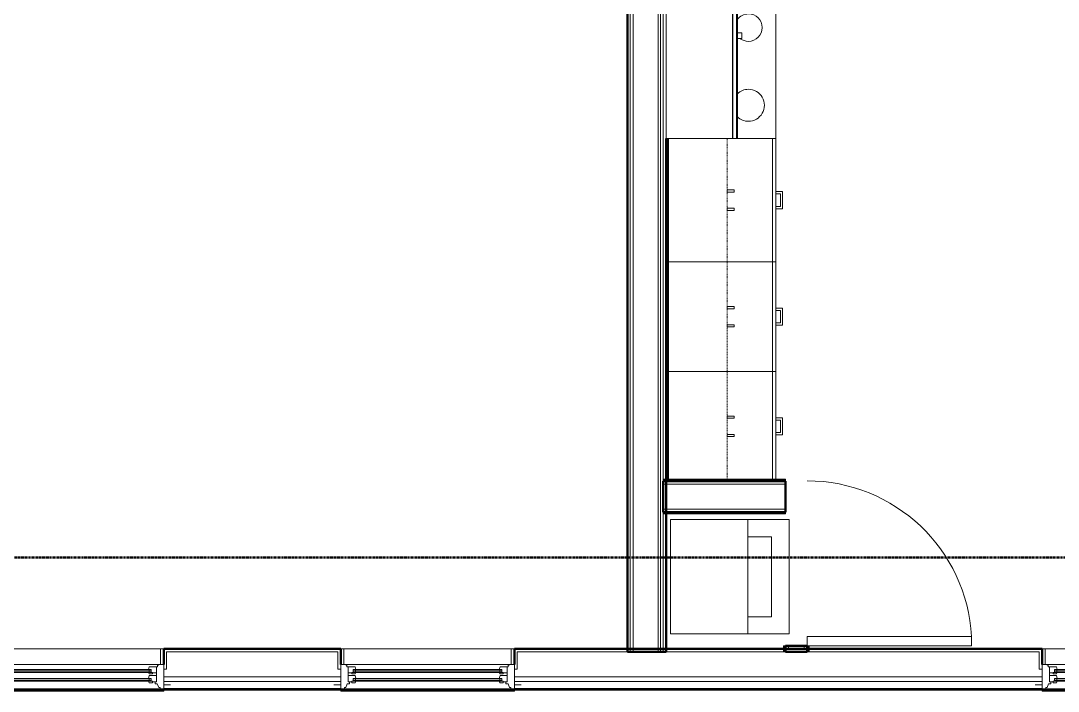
# Model space of a CAD drawing. Header units: inches. Extents: x -4218 to -1830, y 9767 to 12426.
# Drawn here: x -3475.8 to -3248.6, y 9979.8 to 10126.5 of the extents above; entities that cross this region are included whole.
import ezdxf

# ---------------------------------------------------------------- set-up
doc = ezdxf.new("R2010")
doc.units = ezdxf.units.IN
doc.header["$MEASUREMENT"] = 0
doc.linetypes.add('Dash', pattern=[0.25, 0.125, -0.125])
doc.linetypes.add('Dash 1_16_', pattern=[0.125, 0.0625, -0.0625])
for name, color, linetype, lineweight in [('0-1', 7, 'Continuous', 5), ('0-2', 253, 'Continuous', 9), ('A-DOOR-1', 7, 'Continuous', 9), ('A-DOOR-2', 50, 'Continuous', 20), ('A-GLAZ-1', 151, 'Continuous', 9), ('A-GLAZ-2', 151, 'Continuous', 20), ('A-WALL', 113, 'Continuous', 13), ('A-WALL-1', 250, 'Continuous', 50), ('A-WALL-2', 10, 'Continuous', 13), ('A-WALL-3', 254, 'Continuous', 9), ('A-WALL-4', 253, 'Continuous', 9), ('A-WALL-5', 252, 'Continuous', 9), ('A-WALL-6', 7, 'Continuous', 9), ('A-WALL-8', 113, 'Continuous', 9), ('A-WALL-9', 113, 'Continuous', 50), ('C-PROP-LINE-1', 91, 'Dash 1_16_', 50), ('I-WALL-1', 250, 'Continuous', 50), ('I-WALL-2', 254, 'Continuous', 9), ('I-WALL-3', 253, 'Continuous', 9), ('I-WALL-4', 252, 'Continuous', 9), ('P-SANR-FIXT-1', 7, 'Continuous', 9), ('Q-CASE-1', 252, 'Continuous', 9), ('Q-CASE-2', 7, 'Continuous', 9), ('Q-CASE-3', 253, 'Continuous', 9), ('Q-CASE-4', 7, 'Dash', 9), ('Q-CASE-5', 254, 'Continuous', 9), ('Q-SPCQ-1', 7, 'Continuous', 9)]:
    doc.layers.add(name, color=color, linetype=linetype, lineweight=lineweight)

# ---------------------------------------------------------------- blocks, each defined once
blk = doc.blocks.new('Range - 24_ x 30_-V125-BACKGROUND - 3RD FLOOR')
at = {"layer": 'Q-SPCQ-1'}
blk.add_line((29.12, 22), (30, 22), dxfattribs=at)
for centre, radius, start, end in [((6.5, 6), 3.5, 81.0228, 98.9772), ((6.5, 6), 3.5, 136.4272, 180), ((6.5, 6), 3.5, 360, 43.6191), ((23.5, 6), 3, 143.9133, 180), ((23.5, 6), 3, 360, 53.8773), ((6.5, 6), 3.5, 180, 0), ((23.5, 6), 3, 180, 360)]:
    blk.add_arc(centre, radius, start, end, dxfattribs=at)
blk = doc.blocks.new('Basic Wall _ INT - W4BØF - _5_8 GYP - 2X4 WOOD_BATT_ - 5_8 GYP_ - ___-3182859-BACKGROUND - 3RD FLOOR')
at = {"layer": 'A-WALL-3'}
for p, q in [((-3308.76, 9988.44), (-3308.7, 9988.44)), ((-3308.7, 9988.44), (-3308.55, 9988.44)), ((-3308.55, 9988.44), (-3308.49, 9988.44)), ((-3308.47, 9988.44), (-3308.47, 9988.44)), ((-3308.37, 9988.44), (-3308.35, 9988.44))]:
    blk.add_line(p, q, dxfattribs=at)
at = {"layer": 'A-WALL-4'}
for p, q in [((-3308.64, 9988.44), (-3308.76, 9988.44)), ((-3308.7, 9989.06), (-3308.7, 9988.44)), ((-3308.47, 9988.44), (-3308.64, 9988.44)), ((-3308.47, 9989.78), (-3308.47, 9989.78)), ((-3308.43, 9988.44), (-3308.47, 9988.44)), ((-3308.39, 9988.44), (-3308.43, 9988.44)), ((-3308.35, 9988.44), (-3308.39, 9988.44)), ((-3308.35, 9988.44), (-3308.35, 9989.06))]:
    blk.add_line(p, q, dxfattribs=at)
at = {"layer": 'A-WALL-5'}
for p, q in [((-3308.7, 9989.78), (-3308.76, 9989.78)), ((-3308.76, 9989.06), (-3308.76, 9988.44)), ((-3308.55, 9989.78), (-3308.7, 9989.78)), ((-3308.7, 9989.78), (-3308.7, 9989.06)), ((-3308.49, 9989.78), (-3308.55, 9989.78)), ((-3308.47, 9989.06), (-3308.47, 9988.44)), ((-3308.35, 9989.78), (-3308.37, 9989.78)), ((-3308.35, 9989.06), (-3308.35, 9989.78))]:
    blk.add_line(p, q, dxfattribs=at)
at = {"layer": 'A-WALL-6'}
for p, q in [((-3308.76, 9989.78), (-3308.47, 9989.78)), ((-3308.76, 9989.78), (-3308.76, 9989.06)), ((-3308.47, 9989.78), (-3308.47, 9989.06)), ((-3308.47, 9989.78), (-3308.39, 9989.78)), ((-3308.39, 9989.78), (-3308.35, 9989.78))]:
    blk.add_line(p, q, dxfattribs=at)
blk = doc.blocks.new('Basic Wall _ INT - W4BØF - _5_8 GYP - 2X4 WOOD_BATT_ - 5_8 GYP_ - ___-3182860-BACKGROUND - 3RD FLOOR')
at = {"layer": 'A-WALL-3'}
for p, q in [((-3303.6, 9988.44), (-3303.57, 9988.44)), ((-3303.47, 9988.44), (-3303.48, 9988.44)), ((-3303.46, 9988.44), (-3303.4, 9988.44)), ((-3303.39, 9988.44), (-3303.25, 9988.44)), ((-3303.25, 9988.44), (-3303.18, 9988.44))]:
    blk.add_line(p, q, dxfattribs=at)
at = {"layer": 'A-WALL-4'}
for p, q in [((-3303.6, 9988.44), (-3303.6, 9989.06)), ((-3303.55, 9988.44), (-3303.6, 9988.44)), ((-3303.48, 9988.44), (-3303.55, 9988.44)), ((-3303.18, 9988.44), (-3303.47, 9988.44)), ((-3303.25, 9989.06), (-3303.25, 9988.44))]:
    blk.add_line(p, q, dxfattribs=at)
at = {"layer": 'A-WALL-5'}
for p, q in [((-3303.57, 9989.78), (-3303.6, 9989.78)), ((-3303.6, 9989.06), (-3303.6, 9989.78)), ((-3303.48, 9989.78), (-3303.47, 9989.78)), ((-3303.47, 9988.44), (-3303.47, 9989.06)), ((-3303.4, 9989.78), (-3303.46, 9989.78)), ((-3303.25, 9989.78), (-3303.39, 9989.78)), ((-3303.18, 9989.78), (-3303.25, 9989.78)), ((-3303.25, 9989.78), (-3303.25, 9989.08)), ((-3303.18, 9989.06), (-3303.18, 9988.44))]:
    blk.add_line(p, q, dxfattribs=at)
at = {"layer": 'A-WALL-6'}
for p, q in [((-3303.6, 9989.78), (-3303.55, 9989.78)), ((-3303.55, 9989.78), (-3303.48, 9989.78)), ((-3303.47, 9989.06), (-3303.47, 9989.78)), ((-3303.47, 9989.78), (-3303.18, 9989.78)), ((-3303.18, 9989.78), (-3303.18, 9989.06))]:
    blk.add_line(p, q, dxfattribs=at)
blk = doc.blocks.new('Basic Wall _ INT - W6BØF - _5_8 GYP - 2X6 WOOD_BATT_ - 5_8 GYP_ - ___-3182916-BACKGROUND - 3RD FLOOR')
at = {"layer": 'A-WALL-3'}
for p, q in [((-3335.1, 10026.19), (-3335.1, 10026.13)), ((-3335.1, 10026.13), (-3335.1, 10025.98)), ((-3335.1, 10025.98), (-3335.1, 10025.92)), ((-3335.1, 10025.8), (-3335.1, 10025.78)), ((-3334.47, 10026.13), (-3334.1, 10026.13)), ((-3334.1, 10025.78), (-3334.47, 10025.78))]:
    blk.add_line(p, q, dxfattribs=at)
at = {"layer": 'A-WALL-4'}
for p, q in [((-3335.1, 10025.9), (-3335.1, 10026.19)), ((-3335.1, 10026.13), (-3334.47, 10026.13)), ((-3335.1, 10025.89), (-3335.1, 10025.9)), ((-3335.1, 10025.84), (-3335.1, 10025.89)), ((-3335.1, 10025.82), (-3335.1, 10025.84)), ((-3335.1, 10025.78), (-3335.1, 10025.82)), ((-3334.47, 10025.78), (-3335.1, 10025.78)), ((-3334.47, 10026.19), (-3334.1, 10026.19)), ((-3334.1, 10025.9), (-3334.45, 10025.9)), ((-3334.1, 10026.13), (-3310.47, 10026.13)), ((-3310.47, 10025.78), (-3334.1, 10025.78))]:
    blk.add_line(p, q, dxfattribs=at)
at = {"layer": 'A-WALL-5'}
for p, q in [((-3335.1, 10026.19), (-3334.47, 10026.19)), ((-3334.47, 10025.9), (-3335.1, 10025.9)), ((-3334.1, 10026.19), (-3310.47, 10026.19)), ((-3310.47, 10025.9), (-3334.1, 10025.9)), ((-3310.47, 10026.13), (-3308.35, 10026.13)), ((-3308.35, 10025.78), (-3310.47, 10025.78)), ((-3308.35, 10026.13), (-3308.35, 10026.19)), ((-3308.35, 10025.98), (-3308.35, 10026.13)), ((-3308.35, 10025.92), (-3308.35, 10025.98)), ((-3308.35, 10025.78), (-3308.35, 10025.8))]:
    blk.add_line(p, q, dxfattribs=at)
at = {"layer": 'A-WALL-6'}
for p, q in [((-3310.47, 10026.19), (-3308.35, 10026.19)), ((-3308.35, 10025.9), (-3310.47, 10025.9)), ((-3308.35, 10026.19), (-3308.35, 10025.9)), ((-3308.35, 10025.9), (-3308.35, 10025.82)), ((-3308.35, 10025.82), (-3308.35, 10025.78))]:
    blk.add_line(p, q, dxfattribs=at)
blk = doc.blocks.new('Basic Wall _ INT - W6BØF - _5_8 GYP - 2X6 WOOD_BATT_ - 5_8 GYP_ - ___-3182915-BACKGROUND - 3RD FLOOR')
at = {"layer": 'A-WALL-3'}
for p, q in [((-3335.1, 10019.03), (-3335.1, 10019)), ((-3335.1, 10018.89), (-3335.1, 10018.82)), ((-3335.1, 10018.82), (-3335.1, 10018.68)), ((-3335.1, 10018.68), (-3335.1, 10018.61))]:
    blk.add_line(p, q, dxfattribs=at)
at = {"layer": 'A-WALL-4'}
for p, q in [((-3335.1, 10018.98), (-3335.1, 10019.03)), ((-3334.47, 10019.03), (-3335.1, 10019.03)), ((-3335.1, 10018.96), (-3335.1, 10018.98)), ((-3335.1, 10018.93), (-3335.1, 10018.96)), ((-3335.1, 10018.91), (-3335.1, 10018.93)), ((-3335.1, 10018.9), (-3335.1, 10018.91)), ((-3335.1, 10018.88), (-3335.1, 10018.9)), ((-3335.1, 10018.9), (-3335.1, 10018.9)), ((-3335.1, 10018.73), (-3335.1, 10018.88)), ((-3335.1, 10018.61), (-3335.1, 10018.73)), ((-3335.1, 10018.68), (-3334.47, 10018.68))]:
    blk.add_line(p, q, dxfattribs=at)
at = {"layer": 'A-WALL-5'}
for p, q in [((-3335.1, 10018.9), (-3334.47, 10018.9)), ((-3335.1, 10018.61), (-3334.47, 10018.61)), ((-3308.35, 10019.03), (-3334.47, 10019.03)), ((-3334.47, 10018.68), (-3308.35, 10018.68)), ((-3308.35, 10019), (-3308.35, 10019.03)), ((-3308.35, 10018.82), (-3308.35, 10018.89)), ((-3308.35, 10018.68), (-3308.35, 10018.82)), ((-3308.35, 10018.61), (-3308.35, 10018.68))]:
    blk.add_line(p, q, dxfattribs=at)
at = {"layer": 'A-WALL-6'}
for p, q in [((-3334.47, 10018.9), (-3308.35, 10018.9)), ((-3334.47, 10018.61), (-3308.35, 10018.61)), ((-3308.35, 10019.03), (-3308.35, 10018.98)), ((-3308.35, 10018.98), (-3308.35, 10018.9)), ((-3308.35, 10018.9), (-3308.35, 10018.61))]:
    blk.add_line(p, q, dxfattribs=at)
blk = doc.blocks.new('SWING - SINGLE - FLUSH - 36_ x 80_ - OFFSET PIVOT DOOR AT MAGIC PAK AND WASHER_DRYER-3199414-BACKGROUND - 3RD FLOOR')
at = {"layer": 'A-DOOR-1'}
blk.add_arc((18, 2.37), 36.07, 93.1789, 180, dxfattribs=at)
at = {"layer": 'A-DOOR-2'}
for p, q in [((16, 2.37), (16, 38.39)), ((18, 38.39), (16, 38.39)), ((18, 2.37), (18, 38.39)), ((18, 2.37), (16, 2.37))]:
    blk.add_line(p, q, dxfattribs=at)
blk = doc.blocks.new('Stacked Washer and Dryer - 26_x25_ - Private-1352637-BACKGROUND - 3RD FLOOR')
at = {"layer": 'P-SANR-FIXT-1'}
for p, q in [((0, 12.5), (26, 12.5)), ((0, 12.5), (0, -12.5)), ((16.90625, 12.5), (16.90625, -12.5)), ((26, 12.5), (26, -12.5)), ((16.90625, 8.75), (22.09375, 8.75)), ((22.09375, 8.75), (22.09375, -8.75)), ((22.09375, -8.75), (16.90625, -8.75)), ((26, -12.5), (0, -12.5))]:
    blk.add_line(p, q, dxfattribs=at)
blk = doc.blocks.new('30quot_MicrowaveVent_11166 - 70cm miele oven-2322118-BACKGROUND - 3RD FLOOR')
at = {"layer": 'Q-CASE-2'}
for p, q in [((-14.2, -14.49), (-14.2, 0)), ((15.68, 0), (-14.2, 0)), ((15.68, 0), (15.68, -14.49)), ((15.68, -14.49), (-14.2, -14.49)), ((-14.2, -14.61), (15.68, -14.61)), ((-14.2, -15.39), (-14.2, -14.61)), ((-14.2, -15.6), (-14.2, -15.39)), ((-14.2, -15.39), (15.68, -15.39)), ((-14.2, -15.6), (15.68, -15.6)), ((7.69, -16.55), (7.69, -15.63)), ((8.88, -15.63), (8.88, -16.55)), ((15.68, -14.61), (15.68, -15.39)), ((15.68, -15.39), (15.68, -15.6)), ((7.69, -16.6), (8.88, -16.6))]:
    blk.add_line(p, q, dxfattribs=at)
blk = doc.blocks.new('Base Cabinet 3 Drawer 230 - Base Cabinet 3 Drawer 230 27_-V127-BACKGROUND - 3RD FLOOR')
at = {"layer": 'Q-CASE-1'}
for p, q in [((-12.76, -23.25), (-12.76, -0.38)), ((14.24, -14.49), (14.24, -14.61)), ((14.24, -15.6), (14.24, -23.25)), ((-12.76, -23.25), (-12.76, -24)), ((14.24, -23.25), (-12.76, -23.25)), ((-12.76, -24), (14.24, -24)), ((-1.14, -24), (-0.64, -24)), ((2.61, -24), (2.11, -24)), ((14.24, -24), (14.24, -23.25))]:
    blk.add_line(p, q, dxfattribs=at)
at = {"layer": 'Q-CASE-2'}
for p, q in [((-1.14, -24), (-1.14, -25.5)), ((-0.64, -25), (-0.64, -24)), ((2.11, -24), (2.11, -25)), ((2.61, -25.5), (2.61, -24)), ((-1.14, -25.5), (2.61, -25.5)), ((2.11, -25), (-0.64, -25))]:
    blk.add_line(p, q, dxfattribs=at)
at = {"layer": 'Q-CASE-3'}
for p, q in [((-12.76, -0.38), (-12.76, 0)), ((-1.14, -24), (-0.64, -24)), ((2.61, -24), (2.11, -24))]:
    blk.add_line(p, q, dxfattribs=at)
at = {"layer": 'Q-CASE-5'}
for p, q in [((-12.76, 0), (14.24, 0)), ((-1.14, -24), (-0.64, -24)), ((2.61, -24), (2.11, -24))]:
    blk.add_line(p, q, dxfattribs=at)
blk = doc.blocks.new('Base Cabinet 3 Drawer 230 - Base Cabinet 3 Drawer 230 24_-V128-BACKGROUND - 3RD FLOOR')
at = {"layer": 'Q-CASE-1'}
for p, q in [((-11.26, -23.25), (-11.26, -0.38)), ((12.74, -0.38), (12.74, -23.25)), ((-11.26, -23.25), (-11.26, -24)), ((12.74, -23.25), (-11.26, -23.25)), ((-11.26, -24), (12.74, -24)), ((-1.14, -24), (-0.64, -24)), ((2.61, -24), (2.11, -24)), ((12.74, -24), (12.74, -23.25))]:
    blk.add_line(p, q, dxfattribs=at)
at = {"layer": 'Q-CASE-2'}
for p, q in [((-1.14, -24), (-1.14, -25.5)), ((-0.64, -25), (-0.64, -24)), ((2.11, -24), (2.11, -25)), ((2.61, -25.5), (2.61, -24)), ((-1.14, -25.5), (2.61, -25.5)), ((2.11, -25), (-0.64, -25))]:
    blk.add_line(p, q, dxfattribs=at)
at = {"layer": 'Q-CASE-3'}
for p, q in [((-11.26, -0.38), (-11.26, 0)), ((12.74, 0), (12.74, -0.38)), ((-1.14, -24), (-0.64, -24)), ((2.61, -24), (2.11, -24))]:
    blk.add_line(p, q, dxfattribs=at)
at = {"layer": 'Q-CASE-5'}
for p, q in [((-11.26, 0), (12.74, 0)), ((-1.14, -24), (-0.64, -24)), ((2.61, -24), (2.11, -24))]:
    blk.add_line(p, q, dxfattribs=at)
blk = doc.blocks.new('Base Cabinet 3 Drawer 230 - Base Cabinet 3 Drawer 230 24_-V133-BACKGROUND - 3RD FLOOR')
at = {"layer": 'Q-CASE-1'}
for p, q in [((-11.26, 24), (12.74, 24)), ((-11.26, 23.25), (-11.26, 24)), ((12.74, 23.25), (-11.26, 23.25)), ((-11.26, 23.25), (-11.26, 0.38)), ((-0.64, 24), (-1.14, 24)), ((2.11, 24), (2.61, 24))]:
    blk.add_line(p, q, dxfattribs=at)
at = {"layer": 'Q-CASE-2'}
for p, q in [((2.61, 25.5), (-1.14, 25.5)), ((-1.14, 25.5), (-1.14, 24)), ((-0.64, 24), (-0.64, 25)), ((-0.64, 25), (2.11, 25)), ((2.11, 25), (2.11, 24)), ((2.61, 24), (2.61, 25.5))]:
    blk.add_line(p, q, dxfattribs=at)
at = {"layer": 'Q-CASE-3'}
for p, q in [((-0.64, 24), (-1.14, 24)), ((2.11, 24), (2.61, 24)), ((12.74, 24), (12.74, 23.25)), ((12.74, 0.38), (12.74, 23.25)), ((-11.26, 0.38), (-11.26, 0))]:
    blk.add_line(p, q, dxfattribs=at)
at = {"layer": 'Q-CASE-5'}
for p, q in [((-0.64, 24), (-1.14, 24)), ((2.11, 24), (2.61, 24)), ((12.74, 0), (12.74, 0.38)), ((-11.26, 0), (12.74, 0))]:
    blk.add_line(p, q, dxfattribs=at)
blk = doc.blocks.new('300 Series Wall Hung Cabinet_302 - 27_ X 24_-2766376-BACKGROUND - 3RD FLOOR')
at = {"layer": 'Q-CASE-2'}
for p, q in [((-1.76, 14.69), (-2.25, 14.69)), ((-2.25, 14.69), (-2.25, 13.19)), ((-1.76, 13.19), (-1.76, 14.69)), ((2.24, 14.69), (1.75, 14.69)), ((1.75, 14.69), (1.75, 13.19)), ((2.24, 13.19), (2.24, 14.69)), ((-1.76, 13.19), (-2.25, 13.19)), ((2.24, 13.19), (1.75, 13.19))]:
    blk.add_line(p, q, dxfattribs=at)
at = {"layer": 'Q-CASE-4'}
for p, q in [((-13.5, 0.19), (-13.5, 13.19)), ((-13.5, 13.19), (13.5, 13.19)), ((13.5, 13.19), (13.5, 0.19)), ((13.5, 0.19), (-13.5, 0.19))]:
    blk.add_line(p, q, dxfattribs=at)
blk = doc.blocks.new('300 Series Wall Hung Cabinet_302 - 24_ X 24_-2588623-BACKGROUND - 3RD FLOOR')
at = {"layer": 'Q-CASE-2'}
for p, q in [((-2.25, -13.19), (-1.76, -13.19)), ((-2.25, -13.19), (-2.25, -14.69)), ((-1.76, -14.69), (-1.76, -13.19)), ((1.75, -13.19), (2.24, -13.19)), ((1.75, -13.19), (1.75, -14.69)), ((2.24, -14.69), (2.24, -13.19)), ((-2.25, -14.69), (-1.76, -14.69)), ((1.75, -14.69), (2.24, -14.69))]:
    blk.add_line(p, q, dxfattribs=at)
at = {"layer": 'Q-CASE-4'}
for p, q in [((12, -0.19), (-12, -0.19)), ((-12, -0.19), (-12, -13.19)), ((12, -13.19), (12, -0.19)), ((-12, -13.19), (12, -13.19))]:
    blk.add_line(p, q, dxfattribs=at)
blk = doc.blocks.new('300 Series Wall Hung Cabinet_302 - 24_ X 24_-2590484-BACKGROUND - 3RD FLOOR')
at = {"layer": 'Q-CASE-2'}
for p, q in [((-1.76, 14.69), (-2.25, 14.69)), ((-2.25, 14.69), (-2.25, 13.19)), ((-1.76, 13.19), (-1.76, 14.69)), ((2.24, 14.69), (1.75, 14.69)), ((1.75, 14.69), (1.75, 13.19)), ((2.24, 13.19), (2.24, 14.69)), ((-1.76, 13.19), (-2.25, 13.19)), ((2.24, 13.19), (1.75, 13.19))]:
    blk.add_line(p, q, dxfattribs=at)
at = {"layer": 'Q-CASE-4'}
for p, q in [((-12, 0.19), (-12, 13.19)), ((-12, 13.19), (12, 13.19)), ((12, 13.19), (12, 0.19)), ((12, 0.19), (-12, 0.19))]:
    blk.add_line(p, q, dxfattribs=at)
blk = doc.blocks.new('CTR - 1st Phase - Unit Layouts_rvt-1-BACKGROUND - 3RD FLOOR')
at = {"layer": 'A-WALL-1'}
for p, q in [((-3334.47, 10100.78), (-3334.47, 10025.78)), ((-3334.1, 10025.78), (-3334.1, 10100.78)), ((-3308.35, 10025.78), (-3335.1, 10025.78)), ((-3335.1, 10025.78), (-3335.1, 10019.03)), ((-3334.47, 10025.78), (-3334.1, 10025.78)), ((-3308.35, 10019.03), (-3308.35, 10025.78)), ((-3335.1, 10019.03), (-3308.35, 10019.03)), ((-3303.6, 9989.78), (-3308.35, 9989.78)), ((-3308.35, 9989.78), (-3308.35, 9988.44)), ((-3308.35, 9988.44), (-3307.72, 9988.44)), ((-3307.72, 9988.44), (-3304.22, 9988.44)), ((-3304.22, 9988.44), (-3303.6, 9988.44)), ((-3303.6, 9988.44), (-3303.6, 9989.78))]:
    blk.add_line(p, q, dxfattribs=at)
at = {"layer": 'A-WALL-2'}
for p, q in [((-3335.1, 10025.15), (-3308.35, 10025.15)), ((-3335.1, 10019.65), (-3308.35, 10019.65)), ((-3307.72, 9989.78), (-3307.72, 9989.06)), ((-3307.72, 9989.06), (-3304.22, 9989.06)), ((-3304.22, 9989.78), (-3304.22, 9989.06))]:
    blk.add_line(p, q, dxfattribs=at)
at = {"layer": 'A-WALL-3'}
for p, q in [((-3334.47, 10025.78), (-3335.1, 10025.78)), ((-3335.1, 10019.03), (-3335.1, 10025.78)), ((-3334.1, 10025.78), (-3334.47, 10025.78)), ((-3310.47, 10025.78), (-3334.1, 10025.78)), ((-3335.1, 10019.03), (-3334.47, 10019.03)), ((-3308.35, 9989.06), (-3308.35, 9988.44)), ((-3303.6, 9988.44), (-3308.35, 9988.44)), ((-3303.6, 9988.44), (-3303.6, 9989.06))]:
    blk.add_line(p, q, dxfattribs=at)
at = {"layer": 'A-WALL-4'}
for p, q in [((-3334.47, 10100.78), (-3334.47, 10025.78)), ((-3334.1, 10025.78), (-3334.47, 10025.78)), ((-3308.35, 10025.78), (-3310.47, 10025.78)), ((-3334.47, 10019.03), (-3308.35, 10019.03)), ((-3308.35, 9989.78), (-3308.35, 9989.06)), ((-3303.6, 9989.06), (-3303.6, 9989.78))]:
    blk.add_line(p, q, dxfattribs=at)
at = {"layer": 'A-WALL-5'}
for p, q in [((-3334.1, 10025.78), (-3334.1, 10100.78)), ((-3308.35, 10025.78), (-3308.35, 10019.03)), ((-3308.35, 9989.78), (-3303.6, 9989.78))]:
    blk.add_line(p, q, dxfattribs=at)
at = {"layer": 'A-WALL-8'}
for p, q in [((-3310.47, 10025.78), (-3310.47, 10156.03)), ((-3310.47, 10156.03), (-3310.47, 10025.78)), ((-3334.47, 10100.78), (-3334.47, 10025.78)), ((-3334.47, 10025.78), (-3334.47, 10100.78)), ((-3334.47, 10025.78), (-3334.1, 10025.78)), ((-3334.1, 10025.78), (-3334.47, 10025.78)), ((-3334.1, 10025.78), (-3310.47, 10025.78)), ((-3310.47, 10025.78), (-3334.1, 10025.78))]:
    blk.add_line(p, q, dxfattribs=at)
at = {"layer": '0-2'}
for name, p, rotation in [('Range - 24_ x 30_-V125-BACKGROUND - 3RD FLOOR', (-3310.47, 10101.53), 89.99999999994498), ('30quot_MicrowaveVent_11166 - 70cm miele oven-2322118-BACKGROUND - 3RD FLOOR', (-3334.47, 10114.98), 89.99999999997448), ('Base Cabinet 3 Drawer 230 - Base Cabinet 3 Drawer 230 27_-V127-BACKGROUND - 3RD FLOOR', (-3334.47, 10086.54), 89.99999999992902), ('300 Series Wall Hung Cabinet_302 - 27_ X 24_-2766376-BACKGROUND - 3RD FLOOR', (-3334.29, 10087.28), 269.9999999999729), ('Base Cabinet 3 Drawer 230 - Base Cabinet 3 Drawer 230 24_-V128-BACKGROUND - 3RD FLOOR', (-3334.47, 10061.04), 89.99999999992902), ('300 Series Wall Hung Cabinet_302 - 24_ X 24_-2588623-BACKGROUND - 3RD FLOOR', (-3334.29, 10061.78), 89.9999999999729), ('Base Cabinet 3 Drawer 230 - Base Cabinet 3 Drawer 230 24_-V133-BACKGROUND - 3RD FLOOR', (-3334.47, 10038.51), 270.0000000000186), ('300 Series Wall Hung Cabinet_302 - 24_ X 24_-2590484-BACKGROUND - 3RD FLOOR', (-3334.29, 10037.78), 269.9999999999729), ('SWING - SINGLE - FLUSH - 36_ x 80_ - OFFSET PIVOT DOOR AT MAGIC PAK AND WASHER_DRYER-3199414-BACKGROUND - 3RD FLOOR', (-3305.97, 10007.78), 269.9999999999607)]:
    blk.add_blockref(name, p, dxfattribs=dict(at, rotation=rotation))
for name, p in [('Basic Wall _ INT - W6BØF - _5_8 GYP - 2X6 WOOD_BATT_ - 5_8 GYP_ - ___-3182916-BACKGROUND - 3RD FLOOR', (0, 0)), ('Basic Wall _ INT - W6BØF - _5_8 GYP - 2X6 WOOD_BATT_ - 5_8 GYP_ - ___-3182915-BACKGROUND - 3RD FLOOR', (0, 0)), ('Stacked Washer and Dryer - 26_x25_ - Private-1352637-BACKGROUND - 3RD FLOOR', (-3333.51, 10004.88)), ('Basic Wall _ INT - W4BØF - _5_8 GYP - 2X4 WOOD_BATT_ - 5_8 GYP_ - ___-3182859-BACKGROUND - 3RD FLOOR', (0, 0)), ('Basic Wall _ INT - W4BØF - _5_8 GYP - 2X4 WOOD_BATT_ - 5_8 GYP_ - ___-3182860-BACKGROUND - 3RD FLOOR', (0, 0))]:
    blk.add_blockref(name, p, dxfattribs=at)
blk = doc.blocks.new('CTR - 1st Phase - Common Walls_rvt-1-BACKGROUND - 3RD FLOOR')
at = {"layer": 'A-WALL-2'}
for p, q in [((-3342.35, 10373.41), (-3342.35, 9988.44)), ((-3341.72, 10373.41), (-3341.72, 9988.44)), ((-3336.22, 10373.41), (-3336.22, 9988.44)), ((-3335.72, 10373.41), (-3335.72, 9988.44)), ((-3335.1, 10373.41), (-3335.1, 9988.44))]:
    blk.add_line(p, q, dxfattribs=at)
at = {"layer": 'I-WALL-1'}
for p, q in [((-3342.97, 10253.29), (-3342.97, 9988.44)), ((-3334.47, 9988.44), (-3334.47, 10100.78)), ((-3342.97, 9988.44), (-3334.47, 9988.44))]:
    blk.add_line(p, q, dxfattribs=at)
at = {"layer": 'I-WALL-2'}
for p, q in [((-3334.47, 10026.19), (-3334.47, 10100.78)), ((-3334.47, 10026.07), (-3334.47, 10026.19)), ((-3334.47, 10025.98), (-3334.47, 10026.07)), ((-3334.47, 10025.92), (-3334.47, 10025.98)), ((-3334.47, 9988.44), (-3342.97, 9988.44))]:
    blk.add_line(p, q, dxfattribs=at)
at = {"layer": 'I-WALL-3'}
for p, q in [((-3334.47, 10019.03), (-3334.47, 10025.78)), ((-3334.47, 10018.82), (-3334.47, 10018.88)), ((-3334.47, 10018.73), (-3334.47, 10018.82)), ((-3334.47, 10018.61), (-3334.47, 10018.73)), ((-3342.97, 9989.06), (-3342.97, 9988.44)), ((-3334.47, 9988.44), (-3334.47, 9989.06))]:
    blk.add_line(p, q, dxfattribs=at)
at = {"layer": 'I-WALL-4'}
for p, q in [((-3342.97, 10242.58), (-3342.97, 9989.06)), ((-3334.47, 9989.06), (-3334.47, 10018.61))]:
    blk.add_line(p, q, dxfattribs=at)
blk = doc.blocks.new('Window-Double_Hung-Andersen-400_Series-Tilt_Wash - DOUBLE HUNG - COTTAGE - 3RD FLOOR-2888871-BACKGROUND - 3RD FLOOR')
at = {"layer": 'A-GLAZ-1'}
for p, q in [((-19.01, 2.44), (-19.01, 3.94)), ((-19.01, 3.94), (-18.95, 3.94)), ((-18.95, 2.44), (-19.01, 2.44)), ((-18.95, 4.44), (18.95, 4.44)), ((-18.95, 1.06), (-18.95, 4.44)), ((-18.32, 1.06), (-18.32, 4.44)), ((18.32, 1.06), (18.32, 4.44)), ((18.95, 4.44), (18.95, 1.06)), ((18.95, 3.94), (19.01, 3.94)), ((19.01, 2.44), (18.95, 2.44)), ((19.01, 3.94), (19.01, 2.44)), ((18.95, 1.06), (-18.95, 1.06)), ((-16.29, -0.19), (-15.7, -0.19)), ((-16.29, -0.56), (-15.7, -0.56)), ((-16.29, -2.13), (-15.7, -2.13)), ((-15.82, -0.56), (-15.82, -0.19)), ((-15.82, -2.5), (-15.82, -2.13)), ((-15.7, -0.06), (15.7, -0.06)), ((-15.7, -0.19), (15.7, -0.19)), ((-15.7, -0.56), (15.7, -0.56)), ((-15.7, -0.69), (15.7, -0.69)), ((-15.7, -2), (15.7, -2)), ((-15.7, -2.13), (15.7, -2.13)), ((16.29, -0.19), (15.7, -0.19)), ((16.29, -0.56), (15.7, -0.56)), ((16.29, -2.13), (15.7, -2.13)), ((15.82, -0.56), (15.82, -0.19)), ((15.82, -2.5), (15.82, -2.13)), ((-16.29, -2.5), (-15.7, -2.5)), ((-15.7, -2.5), (15.7, -2.5)), ((-15.7, -2.63), (15.7, -2.63)), ((16.29, -2.5), (15.7, -2.5))]:
    blk.add_line(p, q, dxfattribs=at)
at = {"layer": 'A-GLAZ-2'}
for p, q in [((-19.01, 1.06), (19.01, 1.06)), ((-19.01, -4.81), (-19.01, 1.06)), ((-17.67, 0.78), (-18, 1.06)), ((-17.67, 0.78), (-17.67, 0.56)), ((-17.67, 0.56), (-15.86, 0.56)), ((-17.42, -2.75), (-17.42, 0.56)), ((-15.86, 0.56), (-15.7, -0.06)), ((15.86, 0.56), (15.7, -0.06)), ((17.67, 0.56), (15.86, 0.56)), ((17.42, -2.75), (17.42, 0.56)), ((17.67, 0.78), (18, 1.06)), ((17.67, 0.78), (17.67, 0.56)), ((19.01, 1.06), (19.01, -4.81)), ((-17.42, -0.81), (-16.57, -0.81)), ((-17.42, -1.38), (-15.86, -1.38)), ((-16.57, -0.69), (-16.57, -1.03)), ((-15.7, -0.69), (-16.57, -0.69)), ((-15.86, -1.03), (-16.57, -1.03)), ((-16.29, -0.69), (-16.29, -0.06)), ((-15.7, -0.06), (-16.29, -0.06)), ((-16.29, -2.63), (-16.29, -2)), ((-15.7, -2), (-16.29, -2)), ((-15.86, -1.03), (-15.7, -0.69)), ((-15.86, -1.38), (-15.7, -2)), ((15.7, -0.06), (16.29, -0.06)), ((15.86, -1.03), (15.7, -0.69)), ((15.7, -0.69), (16.57, -0.69)), ((15.86, -1.38), (15.7, -2)), ((15.7, -2), (16.29, -2)), ((15.86, -1.03), (16.57, -1.03)), ((17.42, -1.38), (15.86, -1.38)), ((16.29, -0.69), (16.29, -0.06)), ((16.29, -2.63), (16.29, -2)), ((16.57, -0.69), (16.57, -1.03)), ((17.42, -0.81), (16.57, -0.81)), ((-19.01, -3.44), (-20.51, -3.44)), ((-18.2, -4), (-17.92, -4)), ((-18.2, -4.81), (-18.2, -4)), ((-17.92, -4), (-17.61, -3.19)), ((-17.61, -3.19), (-17.14, -3.19)), ((-17.42, -2.75), (-16.57, -2.75)), ((-17.14, -3.19), (-17.14, -2.75)), ((-16.57, -2.63), (-16.57, -2.97)), ((-15.7, -2.63), (-16.57, -2.63)), ((-15.86, -2.97), (-16.57, -2.97)), ((-15.86, -2.97), (-15.7, -2.63)), ((15.86, -2.97), (15.7, -2.63)), ((15.7, -2.63), (16.57, -2.63)), ((15.86, -2.97), (16.57, -2.97)), ((16.57, -2.63), (16.57, -2.97)), ((17.42, -2.75), (16.57, -2.75)), ((17.14, -3.19), (17.14, -2.75)), ((17.61, -3.19), (17.14, -3.19)), ((17.92, -4), (17.61, -3.19)), ((18.2, -4), (17.92, -4)), ((18.2, -4.81), (18.2, -4)), ((19.01, -3.44), (20.51, -3.44)), ((19.01, -4.81), (-19.01, -4.81))]:
    blk.add_line(p, q, dxfattribs=at)
blk = doc.blocks.new('Window-Double_Hung-Andersen-400_Series-Tilt_Wash - DOUBLE HUNG - COTTAGE - 3RD FLOOR-V189-BACKGROUND - 3RD FLOOR')
at = {"layer": 'A-GLAZ-1'}
for p, q in [((-19.01, 3.81), (-19.01, 3.94)), ((-19.01, 3.94), (-18.95, 3.94)), ((-19.01, 2.44), (-19.01, 3.81)), ((-18.95, 2.44), (-19.01, 2.44)), ((-18.95, 4.44), (18.95, 4.44)), ((-18.95, 1.06), (-18.95, 4.44)), ((-18.32, 1.06), (-18.32, 4.44)), ((18.32, 1.06), (18.32, 4.44)), ((18.95, 4.44), (18.95, 1.06)), ((18.95, 3.94), (19.01, 3.94)), ((19.01, 2.44), (18.95, 2.44)), ((19.01, 3.94), (19.01, 2.44)), ((18.95, 1.06), (-18.95, 1.06)), ((-16.29, -0.19), (-15.7, -0.19)), ((-16.29, -0.56), (-15.7, -0.56)), ((-16.29, -2.13), (-15.7, -2.13)), ((-15.82, -0.56), (-15.82, -0.19)), ((-15.82, -2.5), (-15.82, -2.13)), ((-15.7, -0.06), (15.7, -0.06)), ((-15.7, -0.19), (15.7, -0.19)), ((-15.7, -0.56), (15.7, -0.56)), ((-15.7, -0.69), (15.7, -0.69)), ((-15.7, -2), (15.7, -2)), ((-15.7, -2.13), (15.7, -2.13)), ((16.29, -0.19), (15.7, -0.19)), ((16.29, -0.56), (15.7, -0.56)), ((16.29, -2.13), (15.7, -2.13)), ((15.82, -0.56), (15.82, -0.19)), ((15.82, -2.5), (15.82, -2.13)), ((-16.29, -2.5), (-15.7, -2.5)), ((-15.7, -2.5), (15.7, -2.5)), ((-15.7, -2.63), (15.7, -2.63)), ((16.29, -2.5), (15.7, -2.5))]:
    blk.add_line(p, q, dxfattribs=at)
at = {"layer": 'A-GLAZ-2'}
for p, q in [((-19.01, 1.06), (19.01, 1.06)), ((-19.01, -4.81), (-19.01, 1.06)), ((-17.67, 0.78), (-18, 1.06)), ((-17.67, 0.78), (-17.67, 0.56)), ((-17.67, 0.56), (-15.86, 0.56)), ((-17.42, -2.75), (-17.42, 0.56)), ((-15.86, 0.56), (-15.7, -0.06)), ((15.86, 0.56), (15.7, -0.06)), ((17.67, 0.56), (15.86, 0.56)), ((17.42, -2.75), (17.42, 0.56)), ((17.67, 0.78), (18, 1.06)), ((17.67, 0.78), (17.67, 0.56)), ((19.01, 1.06), (19.01, -4.81)), ((-17.42, -0.81), (-16.57, -0.81)), ((-17.42, -1.38), (-15.86, -1.38)), ((-16.57, -0.69), (-16.57, -1.03)), ((-15.7, -0.69), (-16.57, -0.69)), ((-15.86, -1.03), (-16.57, -1.03)), ((-16.29, -0.69), (-16.29, -0.06)), ((-15.7, -0.06), (-16.29, -0.06)), ((-16.29, -2.63), (-16.29, -2)), ((-15.7, -2), (-16.29, -2)), ((-15.86, -1.03), (-15.7, -0.69)), ((-15.86, -1.38), (-15.7, -2)), ((15.7, -0.06), (16.29, -0.06)), ((15.86, -1.03), (15.7, -0.69)), ((15.7, -0.69), (16.57, -0.69)), ((15.86, -1.38), (15.7, -2)), ((15.7, -2), (16.29, -2)), ((15.86, -1.03), (16.57, -1.03)), ((17.42, -1.38), (15.86, -1.38)), ((16.29, -0.69), (16.29, -0.06)), ((16.29, -2.63), (16.29, -2)), ((16.57, -0.69), (16.57, -1.03)), ((17.42, -0.81), (16.57, -0.81)), ((-19.01, -3.44), (-20.51, -3.44)), ((-18.2, -4), (-17.92, -4)), ((-18.2, -4.81), (-18.2, -4)), ((-17.92, -4), (-17.61, -3.19)), ((-17.61, -3.19), (-17.14, -3.19)), ((-17.42, -2.75), (-16.57, -2.75)), ((-17.14, -3.19), (-17.14, -2.75)), ((-16.57, -2.63), (-16.57, -2.97)), ((-15.7, -2.63), (-16.57, -2.63)), ((-15.86, -2.97), (-16.57, -2.97)), ((-15.86, -2.97), (-15.7, -2.63)), ((15.86, -2.97), (15.7, -2.63)), ((15.7, -2.63), (16.57, -2.63)), ((15.86, -2.97), (16.57, -2.97)), ((16.57, -2.63), (16.57, -2.97)), ((17.42, -2.75), (16.57, -2.75)), ((17.14, -3.19), (17.14, -2.75)), ((17.61, -3.19), (17.14, -3.19)), ((17.92, -4), (17.61, -3.19)), ((18.2, -4), (17.92, -4)), ((18.2, -4.81), (18.2, -4)), ((19.01, -3.44), (20.51, -3.44)), ((19.01, -4.81), (-19.01, -4.81))]:
    blk.add_line(p, q, dxfattribs=at)
blk = doc.blocks.new('Family - ___-2835860-BACKGROUND - 3RD FLOOR')
at = {"layer": 'C-PROP-LINE-1'}
blk.add_line((-2636.92, 9980.19), (-3860.72, 9980.19), dxfattribs=at)
blk = doc.blocks.new('Family - ___-2835903-BACKGROUND - 3RD FLOOR')
at = {"layer": 'C-PROP-LINE-1'}
blk.add_line((-2096.45, 10009.09), (-3831.82, 10009.09), dxfattribs=at)
blk = doc.blocks.new('Family - ___-2835932-BACKGROUND - 3RD FLOOR')
at = {"layer": 'C-PROP-LINE-1'}
blk.add_line((-2067.55, 9980.19), (-3860.72, 9980.19), dxfattribs=at)

msp = doc.modelspace()

# ---------------------------------------------------------------- linework, layer by layer
at = {"layer": 'A-WALL'}
for p, q in [((-3443.89, 9988.44), (-3443.89, 9984.63)), ((-3406.36, 9988.44), (-3443.89, 9988.44)), ((-3406.36, 9984.63), (-3406.36, 9988.44)), ((-3367.09, 9988.44), (-3367.09, 9984.63)), ((-3252.76, 9988.44), (-3367.09, 9988.44)), ((-3252.76, 9984.63), (-3252.76, 9988.44)), ((-3444.51, 9984.63), (-3443.89, 9984.63)), ((-3406.36, 9984.63), (-3405.74, 9984.63)), ((-3367.71, 9984.63), (-3367.09, 9984.63)), ((-3252.76, 9984.63), (-3252.14, 9984.63)), ((-3444.51, 9982.94), (-3405.74, 9982.94)), ((-3444.51, 9981.94), (-3405.74, 9981.94)), ((-3367.71, 9982.94), (-3252.14, 9982.94)), ((-3367.71, 9981.94), (-3252.14, 9981.94)), ((-3444.51, 9980.44), (-3405.74, 9980.44)), ((-3367.71, 9980.44), (-3252.14, 9980.44))]:
    msp.add_line(p, q, dxfattribs=at)
at = {"layer": 'A-WALL-8'}
for p, q in [((-3444.57, 9989.06), (-3444.51, 9989.06)), ((-3405.74, 9989.06), (-3405.67, 9989.06)), ((-3367.77, 9989.06), (-3367.71, 9989.06)), ((-3252.14, 9989.06), (-3252.07, 9989.06))]:
    msp.add_line(p, q, dxfattribs=at)
at = {"layer": 'A-WALL-9'}
for p, q in [((-3405.74, 9989.06), (-3444.51, 9989.06)), ((-3444.51, 9989.06), (-3444.51, 9985.69)), ((-3405.74, 9985.69), (-3405.74, 9989.06)), ((-3252.14, 9989.06), (-3367.71, 9989.06)), ((-3367.71, 9989.06), (-3367.71, 9985.69)), ((-3252.14, 9985.69), (-3252.14, 9989.06)), ((-3444.51, 9980.19), (-3405.74, 9980.19)), ((-3367.71, 9980.19), (-3252.14, 9980.19))]:
    msp.add_line(p, q, dxfattribs=at)

# ---------------------------------------------------------------- block references
at = {"layer": '0-1'}
for name in ['CTR - 1st Phase - Unit Layouts_rvt-1-BACKGROUND - 3RD FLOOR', 'CTR - 1st Phase - Common Walls_rvt-1-BACKGROUND - 3RD FLOOR']:
    msp.add_blockref(name, (0, 0), dxfattribs=at)
at = {"layer": 'A-GLAZ-1'}
for name, p in [('Window-Double_Hung-Andersen-400_Series-Tilt_Wash - DOUBLE HUNG - COTTAGE - 3RD FLOOR-V189-BACKGROUND - 3RD FLOOR', (-3463.52, 9984.63)), ('Window-Double_Hung-Andersen-400_Series-Tilt_Wash - DOUBLE HUNG - COTTAGE - 3RD FLOOR-2888871-BACKGROUND - 3RD FLOOR', (-3386.72, 9984.63)), ('Window-Double_Hung-Andersen-400_Series-Tilt_Wash - DOUBLE HUNG - COTTAGE - 3RD FLOOR-2888871-BACKGROUND - 3RD FLOOR', (-3233.12, 9984.63))]:
    msp.add_blockref(name, p, dxfattribs=at)
at = {"layer": 'C-PROP-LINE-1'}
for name in ['Family - ___-2835860-BACKGROUND - 3RD FLOOR', 'Family - ___-2835932-BACKGROUND - 3RD FLOOR', 'Family - ___-2835903-BACKGROUND - 3RD FLOOR']:
    msp.add_blockref(name, (0, 0), dxfattribs=at)

doc.saveas('drawing.dxf')
